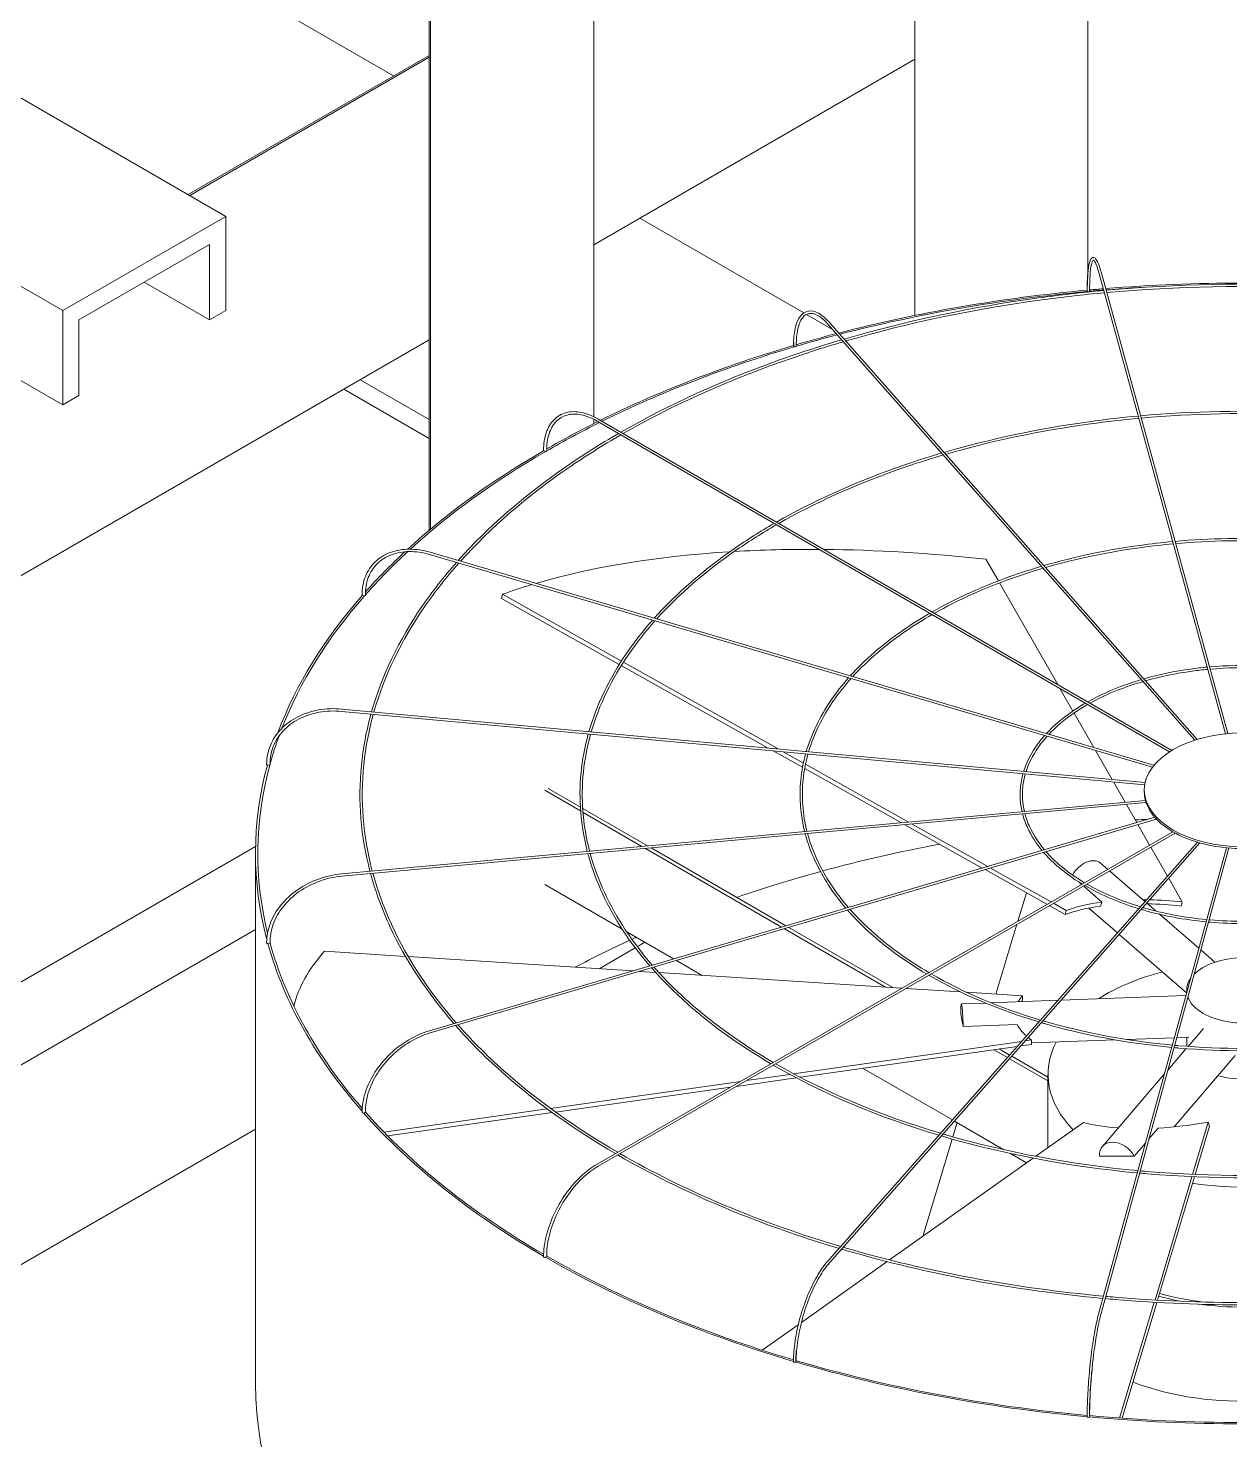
# Model space of a CAD drawing. Header units: millimetres. Extents: x -312439 to 477422, y -331570 to 212570.
# Drawn here: x 364267 to 365543, y 99745 to 101243 of the extents above; entities that cross this region are included whole.
import ezdxf

# ---------------------------------------------------------------- set-up
doc = ezdxf.new("R2010")
doc.units = ezdxf.units.MM

msp = doc.modelspace()

# ---------------------------------------------------------------- linework, layer by layer
at = {"color": 7, "linetype": 'Continuous', "lineweight": 0, "extrusion": (-1.11022e-16, 0.816497, 0.57735)}
for p, q in [((365392.588, 101929.991), (365392.588, 100984.745)), ((365208.877, 101823.925), (365208.877, 100938.481)), ((364191.758, 101208.404), (364477.1, 101043.662)), ((363994.055, 101122.548), (364303.895, 100943.662)), ((363907.452, 101072.548), (364303.895, 100843.662)), ((364303.895, 100943.662), (364477.1, 101043.662)), ((364477.1, 101043.662), (364477.1, 100943.662)), ((364459.779, 101013.662), (364321.215, 100933.662)), ((364459.779, 100933.662), (364459.779, 101013.662)), ((364390.497, 100973.662), (364459.779, 100933.662)), ((364303.895, 100843.662), (364303.895, 100943.662)), ((364477.1, 100943.662), (364459.779, 100933.662)), ((364321.215, 100933.662), (364321.215, 100853.662)), ((364321.215, 100853.662), (364303.895, 100843.662))]:
    msp.add_line(p, q, dxfattribs=at)
at = {"color": 3, "linetype": 'Continuous', "lineweight": 0, "extrusion": (-1.11022e-16, 0.816497, 0.57735)}
for p, q in [((364867.871, 101627.046), (364867.871, 100831.028)), ((364692.934, 101526.046), (364692.934, 100710.208)), ((364694.666, 101527.046), (364694.666, 100711.659)), ((364385.53, 101348.566), (364655.335, 101192.794)), ((364692.934, 101214.501), (364437.066, 101066.775)), ((364692.934, 101212.501), (364438.798, 101065.775)), ((365208.877, 101210.381), (364867.871, 101013.501)), ((364916.875, 101041.794), (365091.032, 100941.244)), ((365404.266, 100984.074), (365538.622, 100494.316)), ((365541.096, 100494.554), (365406.629, 100984.722)), ((365093.795, 100939.649), (365121.382, 100923.721)), ((365506.221, 100487.655), (365116.271, 100929.513)), ((365508.785, 100488.452), (365118.108, 100931.134)), ((364692.934, 100912.501), (363566.359, 100262.073)), ((365128.043, 100919.876), (365128.104, 100919.84)), ((364692.934, 100827.945), (364619.707, 100870.223)), ((364692.934, 100807.945), (364602.386, 100860.223)), ((364867.871, 100828.295), (364867.871, 100823.619)), ((365479.422, 100475.347), (364871.37, 100826.406)), ((364872.595, 100828.527), (365481.786, 100476.81)), ((365462.745, 100460.977), (364694.175, 100687.071)), ((365461.109, 100458.905), (364693.483, 100684.721)), ((365297.568, 100656.725), (365284.357, 100679.786)), ((364769.734, 100638.169), (364770.969, 100642.456)), ((364770.969, 100642.456), (364897.294, 100571.654)), ((365360.532, 100546.816), (365298.8, 100654.574)), ((364894.967, 100567.978), (364769.734, 100638.169)), ((365053.239, 100479.27), (364897.106, 100566.779)), ((364899.434, 100570.454), (365063.855, 100478.299)), ((365376.696, 100518.602), (365362.954, 100542.59)), ((364600.28, 100520.69), (365453.368, 100442.681)), ((364600.057, 100518.25), (365452.911, 100440.263)), ((365398.958, 100479.742), (365377.917, 100516.469)), ((365089.593, 100458.894), (365058.483, 100476.33)), ((365418.355, 100445.882), (365400.717, 100476.671)), ((365069.099, 100475.36), (365090.486, 100463.373)), ((365092.724, 100462.118), (365202.196, 100400.761)), ((365194.558, 100400.062), (365091.852, 100457.628)), ((364815.838, 100434.481), (364853.897, 100412.507)), ((364853.626, 100416.664), (364819.302, 100436.481)), ((365432.158, 100421.789), (365419.842, 100443.287)), ((365452.501, 100432.927), (365452.501, 100434.927)), ((364600.057, 100345.699), (365453.715, 100423.76)), ((365454.438, 100421.367), (364600.28, 100343.26)), ((365444.542, 100400.171), (365433.497, 100419.452)), ((364693.483, 100179.229), (365463.664, 100405.796)), ((364694.175, 100176.879), (365465.503, 100403.784)), ((364925.064, 100375.419), (364856.167, 100415.196)), ((364856.469, 100411.022), (364919.083, 100374.872)), ((364871.37, 100037.544), (365482.708, 100390.5)), ((365485.185, 100389.102), (364872.595, 100035.423)), ((365280.476, 100351.907), (365198.331, 100397.948)), ((365205.969, 100398.646), (365286.302, 100353.621)), ((365458.191, 100376.346), (365445.794, 100397.986)), ((363418.635, 99745.512), (364508.739, 100374.883)), ((364922.761, 100372.749), (365067.418, 100289.231)), ((365072.008, 100290.581), (364928.742, 100373.296)), ((365116.271, 99934.437), (365508.927, 100379.36)), ((365511.53, 100378.608), (365118.108, 99932.816)), ((365404.266, 99879.875), (365539.664, 100373.434)), ((365542.143, 100373.211), (365406.629, 99879.227)), ((365477.115, 100343.314), (365459.409, 100374.22)), ((364508.658, 99804.504), (364508.658, 100367.392)), ((365406.141, 100357.035), (365413.58, 100350.589)), ((365349.173, 100313.403), (365283.463, 100350.232)), ((365289.29, 100351.946), (365353.549, 100315.93)), ((365415.539, 100348.891), (365453.22, 100316.238)), ((365492.839, 100315.866), (365478.401, 100341.069)), ((364898.093, 100286.99), (364815.838, 100334.481)), ((365382.943, 100337.183), (365385.908, 100334.613)), ((365387.867, 100332.915), (365407.597, 100315.818)), ((365318.317, 100295.589), (365327.386, 100325.614)), ((365368.409, 100302.622), (365351.658, 100312.01)), ((365356.035, 100314.537), (365369.645, 100306.909)), ((365455.071, 100314.634), (365464.651, 100306.331)), ((365491.604, 100311.579), (365492.839, 100315.866)), ((365368.409, 100302.622), (365369.645, 100306.909)), ((365393.556, 100309.434), (365423.962, 100283.085)), ((365468.673, 100302.846), (365510.384, 100266.7)), ((363595.355, 99759.541), (364508.658, 100286.837)), ((364952.677, 100255.477), (364902.831, 100284.255)), ((365070.348, 100287.539), (365177.696, 100225.562)), ((365185.484, 100225.065), (365074.937, 100288.889)), ((365294.906, 100218.086), (365317.282, 100292.163)), ((365425.813, 100281.481), (365497.416, 100219.43)), ((364911.968, 100267.202), (364873.455, 100244.967)), ((364922.167, 100273.091), (364914.105, 100268.437)), ((364668.003, 100258.072), (364581.842, 100263.567)), ((364909.201, 100242.687), (364670.946, 100257.884)), ((364982.979, 100237.982), (364955.606, 100253.785)), ((365512.436, 100264.922), (365527.372, 100251.979)), ((364933.579, 100241.132), (364916.334, 100242.232)), ((365195.103, 100224.452), (364937.099, 100240.908)), ((365257.138, 100220.495), (365199.515, 100224.17)), ((365497.531, 100222.067), (365497.531, 100219.849)), ((365258.254, 100207.715), (365283.731, 100208.659)), ((365323.25, 100216.278), (365263.781, 100220.071)), ((365289.683, 100208.88), (365360.8, 100211.515)), ((365323.345, 100211.611), (365323.25, 100216.278)), ((365364.177, 100211.641), (365496.626, 100216.55)), ((365260.294, 100183.786), (365257.662, 100196.793)), ((365317.522, 100185.907), (365260.294, 100183.786)), ((365499.064, 100162.556), (365515.409, 100181.627)), ((365080.103, 100133.501), (365322.343, 100167.94)), ((365317.619, 100162.587), (365087.09, 100129.813)), ((365332.828, 100164.75), (365321.355, 100163.119)), ((365326.079, 100168.471), (365332.733, 100169.417)), ((365332.828, 100164.75), (365332.733, 100169.417)), ((365332.798, 100166.232), (365421.694, 100169.527)), ((365433.952, 100169.981), (365484.364, 100171.85)), ((365486.93, 100171.945), (365499.85, 100172.424)), ((365497.531, 100172.338), (365497.531, 100162.668)), ((365292.866, 100159.068), (365307.207, 100150.789)), ((365309.545, 100153.438), (365298.425, 100159.859)), ((365309.371, 100149.539), (365350.253, 100125.936)), ((365350.253, 100129.936), (365311.709, 100152.189)), ((365477.429, 100137.311), (365497.084, 100160.245)), ((365484.14, 100077.197), (365548.982, 100152.854)), ((365030.177, 100126.403), (365076.013, 100132.919)), ((365248.743, 100084.543), (365153.884, 100139.309)), ((365350.253, 100055.067), (365350.253, 100132.829)), ((365408.051, 100056.361), (365473.693, 100132.952)), ((364821.904, 100096.793), (365023.678, 100125.479)), ((365012.922, 100119.269), (364827.29, 100092.878)), ((365082.937, 100129.223), (365019.422, 100120.193)), ((364645.068, 100071.653), (364818.442, 100096.301)), ((364823.795, 100092.381), (364649.099, 100067.545)), ((364508.658, 100074.837), (363886.13, 99715.42)), ((365249.157, 100066.628), (365253.704, 100081.679)), ((365303.517, 100052.919), (365250.907, 100083.293)), ((365387.838, 100081.689), (365337.345, 100045.924)), ((365457.4, 100064.301), (365467.353, 100075.914)), ((365503.877, 100026.729), (365520.515, 100082.215)), ((365521.846, 100078.023), (365506.432, 100026.62)), ((365521.846, 100078.023), (365520.515, 100082.215)), ((365217.197, 99960.819), (365248.449, 100064.283)), ((365441.92, 100046.24), (365453.664, 100059.942)), ((365334.573, 100043.96), (365182.112, 99935.967)), ((365327.595, 100039.017), (365310.531, 100048.869)), ((365405.093, 100046.094), (365441.92, 100046.24)), ((365463.891, 99893.383), (365503.151, 100024.309)), ((365505.706, 100024.199), (365466.435, 99893.238)), ((365179.484, 99934.106), (365088.363, 99869.562)), ((365426.312, 99768.061), (365463.168, 99890.972)), ((365465.712, 99890.826), (365428.844, 99767.879)), ((365085.038, 99867.207), (365046.8, 99840.121))]:
    msp.add_line(p, q, dxfattribs=at)
at = {"color": 3, "linetype": 'Continuous', "lineweight": 0}
for centre, major_axis, ratio, start_param, end_param in [((365557.427, 100367.392), (-1048.768, 0), 0.57735027, 4.57359934, 4.85199434), ((365557.427, 100367.392), (-1048.768, 0), 0.57735027, 4.87097639, 5.13416564), ((365557.427, 100367.392), (-1046.319, 0), 0.57735027, 4.87108521, 5.13404975), ((365393.026, 100964.845), (1.225, 0), 0.57735027, 3.14159265, 3.70729107), ((365393.218, 100964.146), (1.225, 0.004), 0.56474576, 3.29698969, 4.86778602), ((365393.218, 100964.146), (1.225, 0.004), 0.56474576, 4.86778602, 6.28318531), ((365557.427, 100367.392), (-1046.319, 0), 0.57735027, 4.85435141, 4.86879705), ((365557.427, 100367.392), (-1048.768, 0), 0.57735027, 4.85438672, 4.86842813), ((365557.427, 100367.392), (-1046.319, 0), 0.57735027, 4.79833842, 4.85195343), ((365557.427, 100367.392), (-1048.768, 0), 0.57735027, 5.13694439, 5.18189128), ((365557.427, 100367.392), (-1046.319, 0), 0.57735027, 5.13683502, 5.18307763), ((365557.427, 100367.392), (-1048.768, 0), 0.57735027, 5.18510484, 5.42093263), ((365557.427, 100367.392), (-1046.319, 0), 0.57735027, 5.18527527, 5.42075236), ((365081.141, 100906.337), (1.225, 0), 0.57735027, 3.14159265, 4.134446), ((365081.697, 100905.707), (1.225, 0.01), 0.56597275, 3.60793822, 5.17873454), ((365081.697, 100905.707), (1.225, 0.01), 0.56597275, 5.17873454, 6.28318531), ((365557.427, 100367.392), (-1046.319, 0), 0.57735027, 5.42407254, 5.49730565), ((365557.427, 100367.392), (-1048.768, 0), 0.57735027, 5.42424502, 5.49496708), ((365557.427, 100367.392), (-1048.768, 0), 0.57735027, 5.49938311, 5.72060344), ((365557.427, 100367.392), (-1046.319, 0), 0.57735027, 5.49937067, 5.71908805), ((364815.836, 100795.05), (1.225, 0), 0.57735027, 3.14159265, 4.45055499), ((364816.702, 100794.55), (1.225, 0.016), 0.56830663, 3.91933875, 5.49013508), ((364816.702, 100794.55), (1.225, 0.016), 0.56830663, 5.49013508, 6.28318531), ((365557.427, 100367.392), (-1046.319, 0), 0.57735027, 5.72402786, 5.81143896), ((365557.427, 100367.392), (-1048.768, 0), 0.57735027, 5.72583618, 5.80677108), ((365558.662, 100200.968), (-971.388, 279.904), 0.41303809, 5.42335715, 5.70815224), ((365558.662, 100200.968), (-971.388, 279.904), 0.41303809, 5.31032739, 5.41762277), ((365558.662, 100200.968), (-971.388, 279.904), 0.41303809, 5.11506512, 5.30461302), ((365557.427, 100367.392), (-1048.768, 0), 0.57735027, 5.81359811, 6.07011802), ((365557.427, 100367.392), (-1046.319, 0), 0.57735027, 5.81336511, 6.06128621), ((364623.08, 100641.876), (1.225, 0), 0.57735027, 3.14159265, 4.76471425), ((364624.171, 100641.555), (1.225, 0.021), 0.57151893, 4.23145457, 5.8022509), ((364624.171, 100641.555), (1.225, 0.021), 0.57151893, 5.8022509, 6.28318531), ((365558.662, 100200.968), (-971.388, 279.904), 0.41303809, 5.71506764, 5.76687966), ((365557.427, 100367.392), (-1046.319, 0), 0.57735027, 6.07532621, 6.12502314), ((365557.427, 100367.392), (-1048.768, 0), 0.57735027, 6.12772105, 6.43448057), ((365557.427, 100367.392), (-1046.319, 0), 0.57735027, 6.1272654, 6.42392093), ((364521.742, 100461.809), (1.225, 0), 0.57735027, 3.14159265, 5.07887352), ((364522.952, 100461.698), (1.225, 0.023), 0.57529521, 4.54449158, 6.11528791), ((364522.952, 100461.698), (1.225, 0.023), 0.57529521, 6.11528791, 6.28318531), ((365556.994, 100432.927), (-104.492, 0), 0.57735027, 0, 0.1535113), ((365556.994, 100432.927), (-104.492, 0), 0.57735027, 0.16064797, 0.46767057), ((365557.427, 99802.504), (1046.319, 0), 0.57735027, 1.66704137, 1.68043487), ((365556.994, 100432.927), (-104.492, 0), 0.57735027, 0.47480723, 0.78182983), ((365556.994, 100432.927), (-104.492, 0), 0.57735027, 0.7889665, 1.0959891), ((365557.427, 99802.504), (1046.319, 0), 0.57735027, 1.88378363, 2.01152702), ((365556.994, 100432.927), (-104.492, 0), 0.57735027, 1.10312576, 1.41014836), ((365556.994, 100432.927), (-104.492, 0), 0.57735027, 1.41728503, 1.72430763), ((365391.663, 100340.328), (-14.478, -16.707), 0.67950023, 3.14159265, 5.02860292), ((365557.427, 99802.504), (1046.319, 0), 0.57735027, 2.01409491, 2.11046953), ((365557.427, 100196.68), (-233.097, 67.167), 0.41303809, 5.53223376, 5.76687966), ((365558.662, 100200.968), (233.097, -67.167), 0.41303809, 2.38836611, 2.62528701), ((365558.662, 100200.968), (233.097, -67.167), 0.41303809, 2.14647482, 2.1667574), ((365557.427, 100196.68), (-233.097, 67.167), 0.41303809, 5.11506512, 5.27837519), ((365558.662, 100200.968), (233.097, -67.167), 0.41303809, 1.97347247, 2.1313259), ((364521.742, 100272.475), (1.225, 0), 0.57735027, 3.14159265, 5.39303278), ((365557.427, 100367.392), (-1048.768, 0), 0.57735027, 0.1585854, 0.46892864), ((364522.952, 100272.586), (1.225, 0.023), 0.57926583, 4.8585762, 6.28318531), ((365557.427, 100367.392), (-1046.319, 0), 0.57735027, 0.15790655, 0.46457773), ((365557.427, 99802.504), (1046.319, 0), 0.57735027, 2.24276735, 2.31574628), ((365557.427, 99802.504), (1046.319, 0), 0.57735027, 2.23436866, 2.24000128), ((365557.332, 100201.348), (-1010.701, -20.593), 0.30331876, 6.01219977, 6.20271663), ((365557.427, 100222.067), (-59.895, 0), 0.57735027, 3.69756416, 5.76575409), ((365557.427, 100132.829), (-207.174, 0), 0.57735027, 5.13902547, 5.54737639), ((365557.427, 100222.067), (-59.895, 0), 0.57735027, 5.91432374, 6.33788761), ((365259.073, 100185.622), (-0.819, 22.092), 0.05230802, 4.627231, 7.32191967), ((365557.332, 100201.348), (-242.531, -4.942), 0.30331876, 6.01219977, 6.09914028), ((365557.427, 100196.68), (-242.531, -4.942), 0.30331876, 6.01219977, 6.0333648), ((365557.427, 100222.067), (-59.895, 0), 0.57735027, 0.20327195, 0.78539816), ((365557.427, 100222.067), (-59.895, 0), 0.57735027, 0.78539816, 2.89978042), ((365557.332, 100201.348), (-242.531, -4.942), 0.30331876, 0.14390811, 0.31767721), ((365557.332, 100201.348), (-242.531, -4.942), 0.30331876, 0.34103276, 0.38082901), ((365557.427, 100132.829), (-207.174, 0), 0.57735027, 5.99169836, 6.79713651), ((365557.427, 100162.445), (-59.895, 0), 0.57735027, 1.1079301, 2.23846982), ((364623.08, 100092.408), (1.225, 0), 0.57735027, 3.14159265, 5.70719205), ((365557.427, 100367.392), (-1048.768, 0), 0.57735027, 0.4725868, 0.78374969), ((364624.171, 100092.729), (1.225, 0.021), 0.58304212, 5.17373692, 6.28318531), ((365557.427, 100367.392), (-1046.319, 0), 0.57735027, 0.47175253, 0.78145685), ((365556.096, 100200.872), (-231.216, -73.381), 0.44048996, 0.62708313, 0.83556185), ((365556.096, 100200.872), (-231.216, -73.381), 0.44048996, 1.04197677, 1.27889767), ((365424.837, 100041.975), (16.786, -14.386), 0.73180825, 1.0914656, 3.78615427), ((365557.427, 100132.829), (-207.174, 0), 0.57735027, 1.30817895, 1.9425337), ((364815.836, 99939.234), (1.225, 0), 0.57735027, 3.14159265, 6.02135132), ((365557.427, 100367.392), (-1048.768, 0), 0.57735027, 0.78656596, 1.09808088), ((364816.702, 99939.734), (1.225, 0.017), 0.58625442, 5.48989346, 6.28318531), ((365557.427, 100367.392), (-1046.319, 0), 0.57735027, 0.78587838, 1.09689941), ((365557.427, 100008.324), (-212.072, 0), 0.57735027, 1.13383327, 1.25213937), ((365557.427, 100008.324), (-207.174, 0), 0.57735027, 1.12739667, 1.36460952), ((365557.427, 100008.324), (-212.072, 0), 0.57735027, 1.3476903, 1.79509044), ((365081.141, 99827.947), (-1.225, 0), 0.57735027, 0, 3.14159265), ((365557.427, 100367.392), (-1048.768, 0), 0.57735027, 1.10054445, 1.41220862), ((365081.697, 99828.577), (-1.225, -0.011), 0.58858829, 2.66526492, 3.14159265), ((365557.427, 100367.392), (-1046.319, 0), 0.57735027, 1.10010535, 1.41183726), ((365557.427, 99908.324), (-212.072, 0), 0.57735027, 0.98594125, 2.34464399), ((365557.427, 99804.504), (-1048.768, 0), 0.57735027, 0, 3.14159265), ((365393.026, 99769.439), (-1.225, 0), 0.57735027, 0, 3.14159265), ((365557.427, 100367.392), (-1048.768, 0), 0.57735027, 1.41453598, 1.72626058), ((365393.218, 99770.138), (-1.225, -0.004), 0.58981528, 2.98275574, 3.14159265), ((365557.427, 100367.392), (-1046.319, 0), 0.57735027, 1.41438895, 1.72636573)]:
    msp.add_ellipse(centre, major_axis=major_axis, ratio=ratio, start_param=start_param, end_param=end_param, dxfattribs=at)
msp.add_ellipse((365556.994, 100434.927), major_axis=(-104.492, 0), ratio=0.57735027, dxfattribs=at)
for points, knots in [([(365391.801, 100964.845), (365391.801, 100971.659), (365392.008, 100977.725), (365392.819, 100987.798), (365393.416, 100991.794), (365395.023, 100997.481), (365395.925, 100999.542), (365399.066, 101000.004), (365400.059, 100999.413), (365402.264, 100997.072), (365403.493, 100994.454), (365405.411, 100988.928), (365406.021, 100986.938), (365406.629, 100984.722)], [4.71238898, 4.71238898, 4.71238898, 4.71238898, 5.02654825, 5.02654825, 5.34070751, 5.34070751, 5.65486678, 5.65486678, 5.82360284, 5.82360284, 6.1377621, 6.1377621, 6.28318531, 6.28318531, 6.28318531, 6.28318531]), ([(365393.328, 100989.385), (365393.292, 100989.142), (365393.256, 100988.895), (365392.649, 100984.548), (365392.272, 100979.335), (365392.019, 100970.387), (365391.983, 100967.345), (365391.993, 100964.145)], [1.101311746, 1.101311746, 1.101311746, 1.101311746, 1.120767624, 1.120767624, 1.438035664, 1.438035664, 1.586302602, 1.586302602, 1.586302602, 1.586302602]), ([(365404.266, 100984.074), (365402.993, 100988.714), (365401.717, 100992.28), (365399.492, 100996.603), (365398.495, 100997.202), (365398.389, 100997.202), (365397.57, 100996.607), (365396.161, 100991.949), (365395.584, 100988.549), (365394.741, 100979.576), (365394.493, 100973.857), (365394.441, 100966.305), (365394.439, 100965.237), (365394.442, 100964.15)], [6.28318531, 6.28318531, 6.28318531, 6.28318531, 6.59845219, 6.59845219, 6.89265788, 6.89265788, 7.20992592, 7.20992592, 7.50402257, 7.50402257, 7.81881569, 7.81881569, 7.86952551, 7.86952551, 7.86952551, 7.86952551]), ([(365702.004, 100965.204), (365680.759, 100967.125), (365659.4, 100968.624), (365562.699, 100973.468), (365486.634, 100971.956), (365411.983, 100965.204)], [3.771589677, 3.771589677, 3.771589677, 3.771589677, 3.840445898, 3.840445898, 4.082391957, 4.082391957, 4.082391957, 4.082391957]), ([(365701.346, 100962.804), (365680.554, 100964.678), (365659.652, 100966.148), (365563.401, 100971.02), (365487.312, 100969.537), (365412.641, 100962.804)], [3.7720633, 3.7720633, 3.7720633, 3.7720633, 3.839550132, 3.839550132, 4.081918334, 4.081918334, 4.081918334, 4.081918334]), ([(365409.505, 100964.978), (365386.208, 100962.833), (365363.051, 100960.181), (365268.683, 100947.216), (365199.273, 100932.536), (365133.768, 100913.388)], [4.085069591, 4.085069591, 4.085069591, 4.085069591, 4.160608173, 4.160608173, 4.395665913, 4.395665913, 4.395665913, 4.395665913]), ([(365410.163, 100962.578), (365387.132, 100960.465), (365364.238, 100957.854), (365270.251, 100945.012), (365200.956, 100930.413), (365135.559, 100911.359)], [4.084600117, 4.084600117, 4.084600117, 4.084600117, 4.159387709, 4.159387709, 4.39434399, 4.39434399, 4.39434399, 4.39434399]), ([(365079.916, 100906.337), (365079.916, 100913.198), (365080.518, 100919.393), (365082.904, 100929.895), (365084.682, 100934.206), (365089.405, 100940.545), (365092.4, 100942.569), (365098.96, 100943.707), (365102.398, 100943.014), (365109.65, 100939.333), (365113.508, 100936.19), (365117.604, 100931.699), (365117.856, 100931.419), (365118.108, 100931.134)], [4.71238898, 4.71238898, 4.71238898, 4.71238898, 5.02654825, 5.02654825, 5.34070751, 5.34070751, 5.65486678, 5.65486678, 5.94845155, 5.94845155, 6.26261081, 6.26261081, 6.28318531, 6.28318531, 6.28318531, 6.28318531]), ([(365116.271, 100929.513), (365112.615, 100933.655), (365108.983, 100936.718), (365102.252, 100940.405), (365099.189, 100941.031), (365093.824, 100940.091), (365091.436, 100938.515), (365087.328, 100932.921), (365085.662, 100928.903), (365083.454, 100918.891), (365082.894, 100912.929), (365082.919, 100906.102), (365082.92, 100905.91), (365082.922, 100905.718)], [0, 0, 0, 0, 0.31464476, 0.31464476, 0.6289116, 0.6289116, 0.94617964, 0.94617964, 1.26344768, 1.26344768, 1.5772832, 1.5772832, 1.5863402, 1.5863402, 1.5863402, 1.5863402]), ([(365131.173, 100912.627), (365108.356, 100905.906), (365086.016, 100898.644), (365003.625, 100869.231), (364947.31, 100843.587), (364896.732, 100814.591)], [4.398772282, 4.398772282, 4.398772282, 4.398772282, 4.480777933, 4.480777933, 4.708868502, 4.708868502, 4.708868502, 4.708868502]), ([(365132.962, 100910.6), (365110.241, 100903.928), (365087.993, 100896.721), (365005.836, 100867.494), (364949.652, 100841.998), (364899.187, 100813.174)], [4.39745622, 4.39745622, 4.39745622, 4.39745622, 4.479217897, 4.479217897, 4.707006068, 4.707006068, 4.707006068, 4.707006068]), ([(365080.509, 100909.755), (365080.487, 100908.938), (365080.473, 100908.111), (365080.467, 100906.754), (365080.468, 100906.231), (365080.472, 100905.704)], [7.8059806913, 7.8059806913, 7.8059806913, 7.8059806913, 7.8451401512, 7.8451401512, 7.8694167814, 7.8694167814, 7.8694167814, 7.8694167814]), ([(364814.611, 100795.05), (364814.611, 100801.95), (364815.556, 100808.331), (364819.29, 100819.445), (364822.083, 100824.18), (364829.277, 100831.46), (364833.67, 100834.003), (364843.54, 100836.609), (364849.006, 100836.677), (364860.464, 100834.401), (364866.46, 100832.05), (364872.489, 100828.588), (364872.542, 100828.557), (364872.595, 100828.527)], [3.14159265, 3.14159265, 3.14159265, 3.14159265, 3.45575192, 3.45575192, 3.76991118, 3.76991118, 4.08269654, 4.08269654, 4.39544819, 4.39544819, 4.70960746, 4.70960746, 4.71238898, 4.71238898, 4.71238898, 4.71238898]), ([(365665.437, 100831.908), (365649.589, 100833.336), (365633.656, 100834.451), (365561.341, 100838.068), (365504.42, 100836.943), (365448.55, 100831.908)], [3.772165081, 3.772165081, 3.772165081, 3.772165081, 3.840593344, 3.840593344, 4.081816553, 4.081816553, 4.081816553, 4.081816553]), ([(365664.779, 100829.508), (365649.384, 100830.89), (365633.908, 100831.975), (365562.042, 100835.619), (365505.098, 100834.524), (365449.208, 100829.508)], [3.772797592, 3.772797592, 3.772797592, 3.772797592, 3.839399606, 3.839399606, 4.081184042, 4.081184042, 4.081184042, 4.081184042]), ([(364871.37, 100826.406), (364865.62, 100829.725), (364859.895, 100831.967), (364849.097, 100834.107), (364844.032, 100834.008), (364835.028, 100831.553), (364831.082, 100829.204), (364824.592, 100822.431), (364822.049, 100817.997), (364818.669, 100807.409), (364817.837, 100801.259), (364817.926, 100794.566)], [1.57079633, 1.57079633, 1.57079633, 1.57079633, 1.88806437, 1.88806437, 2.20533241, 2.20533241, 2.52260045, 2.52260045, 2.83986849, 2.83986849, 3.15713653, 3.15713653, 3.15713653, 3.15713653]), ([(365446.072, 100831.682), (365428.612, 100830.072), (365411.258, 100828.082), (365340.706, 100818.38), (365288.848, 100807.424), (365239.886, 100793.144)], [4.085383912, 4.085383912, 4.085383912, 4.085383912, 4.160809561, 4.160809561, 4.394762921, 4.394762921, 4.394762921, 4.394762921]), ([(365446.73, 100829.283), (365429.536, 100827.704), (365412.444, 100825.755), (365342.275, 100816.176), (365290.531, 100805.301), (365241.678, 100791.115)], [4.084758769, 4.084758769, 4.084758769, 4.084758769, 4.159183124, 4.159183124, 4.392998475, 4.392998475, 4.392998475, 4.392998475]), ([(364894.279, 100813.179), (364874.744, 100801.897), (364856.072, 100790.115), (364793.988, 100747.282), (364755.51, 100713.836), (364723.84, 100678.344)], [4.712563603, 4.712563603, 4.712563603, 4.712563603, 4.800982872, 4.800982872, 5.022068239, 5.022068239, 5.022068239, 5.022068239]), ([(364896.729, 100811.765), (364877.239, 100800.549), (364858.608, 100788.838), (364796.566, 100746.205), (364758.1, 100712.9), (364726.442, 100677.579)], [4.710711416, 4.710711416, 4.710711416, 4.710711416, 4.799012884, 4.799012884, 5.020261931, 5.020261931, 5.020261931, 5.020261931]), ([(365237.291, 100792.384), (365220.138, 100787.329), (365203.344, 100781.868), (365141.781, 100759.878), (365099.772, 100740.768), (365062.005, 100719.171)], [4.398901247, 4.398901247, 4.398901247, 4.398901247, 4.481035777, 4.481035777, 4.70761983, 4.70761983, 4.70761983, 4.70761983]), ([(365239.08, 100790.356), (365222.022, 100785.352), (365205.32, 100779.945), (365143.993, 100758.14), (365102.115, 100739.178), (365064.462, 100717.752)], [4.397147207, 4.397147207, 4.397147207, 4.397147207, 4.478956818, 4.478956818, 4.705132161, 4.705132161, 4.705132161, 4.705132161]), ([(365059.55, 100717.76), (365044.827, 100709.257), (365030.756, 100700.375), (364984.396, 100668.37), (364955.73, 100643.487), (364932.08, 100617.085)], [4.712541759, 4.712541759, 4.712541759, 4.712541759, 4.801308866, 4.801308866, 5.020482203, 5.020482203, 5.020482203, 5.020482203]), ([(365062.001, 100716.345), (365047.321, 100707.909), (365033.291, 100699.098), (364986.976, 100667.293), (364958.322, 100642.55), (364934.684, 100616.319)], [4.710072273, 4.710072273, 4.710072273, 4.710072273, 4.798683598, 4.798683598, 5.018063384, 5.018063384, 5.018063384, 5.018063384]), ([(365628.883, 100698.658), (365618.427, 100699.593), (365607.916, 100700.324), (365559.979, 100702.713), (365522.198, 100701.975), (365485.105, 100698.658)], [3.773286698, 3.773286698, 3.773286698, 3.773286698, 3.840886477, 3.840886477, 4.080694936, 4.080694936, 4.080694936, 4.080694936]), ([(365628.224, 100696.257), (365618.221, 100697.146), (365608.168, 100697.848), (365560.68, 100700.264), (365522.876, 100699.556), (365485.763, 100696.257)], [3.774238416, 3.774238416, 3.774238416, 3.774238416, 3.839097695, 3.839097695, 4.079743218, 4.079743218, 4.079743218, 4.079743218]), ([(364621.855, 100641.876), (364621.855, 100648.805), (364623.053, 100655.404), (364627.755, 100667.281), (364631.259, 100672.555), (364640.222, 100681.223), (364645.675, 100684.613), (364657.959, 100689.178), (364664.786, 100690.353), (364679.138, 100690.405), (364686.662, 100689.281), (364694.175, 100687.071)], [4.71238898, 4.71238898, 4.71238898, 4.71238898, 5.02654825, 5.02654825, 5.34070751, 5.34070751, 5.65486678, 5.65486678, 5.96902604, 5.96902604, 6.28318531, 6.28318531, 6.28318531, 6.28318531]), ([(364693.483, 100684.721), (364686.221, 100686.858), (364678.972, 100687.925), (364665.235, 100687.832), (364658.75, 100686.673), (364647.182, 100682.273), (364642.1, 100679.035), (364633.802, 100670.803), (364630.586, 100665.808), (364626.326, 100654.517), (364625.284, 100648.22), (364625.396, 100641.575)], [0, 0, 0, 0, 0.31726804, 0.31726804, 0.63453608, 0.63453608, 0.95180412, 0.95180412, 1.26907216, 1.26907216, 1.5863402, 1.5863402, 1.5863402, 1.5863402]), ([(365482.627, 100698.432), (365471.009, 100697.356), (365459.461, 100696.028), (365412.718, 100689.589), (365378.4, 100682.354), (365345.973, 100672.937)], [4.086037534, 4.086037534, 4.086037534, 4.086037534, 4.161210359, 4.161210359, 4.393038284, 4.393038284, 4.393038284, 4.393038284]), ([(365483.285, 100696.033), (365471.932, 100694.988), (365460.647, 100693.701), (365414.287, 100687.384), (365380.084, 100680.229), (365347.765, 100670.905)], [4.08510236, 4.08510236, 4.08510236, 4.08510236, 4.158773218, 4.158773218, 4.390386282, 4.390386282, 4.390386282, 4.390386282]), ([(364722.043, 100676.32), (364708.555, 100661.047), (364696.322, 100645.402), (364660.766, 100593.494), (364642.814, 100555.988), (364631.965, 100517.792)], [5.026267439, 5.026267439, 5.026267439, 5.026267439, 5.121193451, 5.121193451, 5.33524268, 5.33524268, 5.33524268, 5.33524268]), ([(364724.638, 100675.556), (364711.253, 100660.466), (364699.103, 100645.014), (364663.417, 100593.278), (364645.351, 100555.755), (364634.447, 100517.565)], [5.024480731, 5.024480731, 5.024480731, 5.024480731, 5.118801023, 5.118801023, 5.334410373, 5.334410373, 5.334410373, 5.334410373]), ([(365343.376, 100672.177), (365331.898, 100668.792), (365320.661, 100665.134), (365279.921, 100650.565), (365252.205, 100637.981), (365227.24, 100623.772)], [4.399235311, 4.399235311, 4.399235311, 4.399235311, 4.481549286, 4.481549286, 4.705249353, 4.705249353, 4.705249353, 4.705249353]), ([(365345.165, 100670.15), (365333.783, 100666.815), (365322.638, 100663.211), (365282.134, 100648.827), (365254.551, 100636.39), (365229.701, 100622.352)], [4.396606667, 4.396606667, 4.396606667, 4.396606667, 4.478434088, 4.478434088, 4.701505316, 4.701505316, 4.701505316, 4.701505316]), ([(364930.279, 100615.062), (364920.084, 100603.522), (364910.841, 100591.699), (364884.311, 100552.923), (364870.935, 100525.063), (364862.778, 100496.686)], [5.026073872, 5.026073872, 5.026073872, 5.026073872, 5.121589201, 5.121589201, 5.333322518, 5.333322518, 5.333322518, 5.333322518]), ([(364932.875, 100614.298), (364922.781, 100602.941), (364913.622, 100591.31), (364886.964, 100552.707), (364873.475, 100524.83), (364865.262, 100496.459)], [5.023689806, 5.023689806, 5.023689806, 5.023689806, 5.118400985, 5.118400985, 5.332193335, 5.332193335, 5.332193335, 5.332193335]), ([(365224.782, 100622.363), (365214.884, 100616.646), (365205.427, 100610.672), (365174.789, 100589.493), (365155.924, 100573.16), (365140.29, 100555.835)], [4.712617693, 4.712617693, 4.712617693, 4.712617693, 4.801958432, 4.801958432, 5.017472679, 5.017472679, 5.017472679, 5.017472679]), ([(365227.233, 100620.948), (365217.379, 100615.298), (365207.963, 100609.395), (365177.372, 100588.416), (365158.52, 100572.223), (365142.9, 100555.067)], [4.708914423, 4.708914423, 4.708914423, 4.708914423, 4.798024648, 4.798024648, 5.013814843, 5.013814843, 5.013814843, 5.013814843]), ([(365592.328, 100565.406), (365587.265, 100565.849), (365582.177, 100566.196), (365558.618, 100567.359), (365539.976, 100567.008), (365521.66, 100565.406)], [3.776630452, 3.776630452, 3.776630452, 3.776630452, 3.841752063, 3.841752063, 4.077351182, 4.077351182, 4.077351182, 4.077351182]), ([(365138.484, 100553.813), (365131.593, 100546.019), (365125.351, 100538.029), (365107.846, 100512.384), (365099.044, 100494.153), (365093.584, 100475.58)], [5.025838542, 5.025838542, 5.025838542, 5.025838542, 5.122377625, 5.122377625, 5.329668134, 5.329668134, 5.329668134, 5.329668134]), ([(365141.081, 100553.049), (365134.291, 100545.436), (365128.133, 100537.64), (365110.503, 100512.169), (365101.588, 100493.922), (365096.071, 100475.353)], [5.022258505, 5.022258505, 5.022258505, 5.022258505, 5.117600339, 5.117600339, 5.327918781, 5.327918781, 5.327918781, 5.327918781]), ([(365449.462, 100551.97), (365443.66, 100550.255), (365437.98, 100548.4), (365418.061, 100541.253), (365404.638, 100535.194), (365392.48, 100528.371)], [4.400230759, 4.400230759, 4.400230759, 4.400230759, 4.483072665, 4.483072665, 4.698193224, 4.698193224, 4.698193224, 4.698193224]), ([(365519.181, 100565.181), (365513.406, 100564.64), (365507.665, 100563.974), (365484.73, 100560.798), (365467.952, 100557.283), (365452.061, 100552.727)], [4.08798608, 4.08798608, 4.08798608, 4.08798608, 4.162397179, 4.162397179, 4.387898946, 4.387898946, 4.387898946, 4.387898946]), ([(365519.839, 100562.782), (365514.329, 100562.272), (365508.851, 100561.648), (365486.3, 100558.592), (365469.639, 100555.156), (365453.857, 100550.691)], [4.086130867, 4.086130867, 4.086130867, 4.086130867, 4.157537531, 4.157537531, 4.382563309, 4.382563309, 4.382563309, 4.382563309]), ([(365591.669, 100563.004), (365587.06, 100563.402), (365582.43, 100563.721), (365559.32, 100564.909), (365540.655, 100564.588), (365522.318, 100563.004)], [3.778551419, 3.778551419, 3.778551419, 3.778551419, 3.838185012, 3.838185012, 4.075430215, 4.075430215, 4.075430215, 4.075430215]), ([(365451.251, 100549.942), (365445.544, 100548.277), (365439.957, 100546.477), (365420.278, 100539.513), (365406.992, 100533.599), (365394.952, 100526.944)], [4.394987895, 4.394987895, 4.394987895, 4.394987895, 4.476861237, 4.476861237, 4.690631098, 4.690631098, 4.690631098, 4.690631098]), ([(364520.518, 100461.809), (364520.518, 100468.753), (364521.849, 100475.583), (364527.044, 100488.326), (364530.906, 100494.236), (364540.764, 100504.55), (364546.756, 100508.953), (364560.274, 100515.836), (364567.797, 100518.315), (364583.642, 100521.123), (364591.962, 100521.45), (364600.28, 100520.69)], [4.71238898, 4.71238898, 4.71238898, 4.71238898, 5.02654825, 5.02654825, 5.34070751, 5.34070751, 5.65486678, 5.65486678, 5.96902604, 5.96902604, 6.28318531, 6.28318531, 6.28318531, 6.28318531]), ([(365390.014, 100526.966), (365384.942, 100524.035), (365380.099, 100520.97), (365365.18, 100510.616), (365356.118, 100502.831), (365348.511, 100494.582)], [4.712843699, 4.712843699, 4.712843699, 4.712843699, 4.803888031, 4.803888031, 5.008535494, 5.008535494, 5.008535494, 5.008535494]), ([(365392.467, 100525.55), (365387.438, 100522.686), (365382.636, 100519.692), (365367.771, 100509.539), (365358.728, 100501.893), (365351.138, 100493.809)], [4.705442937, 4.705442937, 4.705442937, 4.705442937, 4.796044704, 4.796044704, 5.001045495, 5.001045495, 5.001045495, 5.001045495]), ([(364600.057, 100518.25), (364591.996, 100518.988), (364583.939, 100518.658), (364568.647, 100515.905), (364561.413, 100513.483), (364548.49, 100506.801), (364542.803, 100502.543), (364533.528, 100492.629), (364529.941, 100486.974), (364525.204, 100474.823), (364524.053, 100468.327), (364524.177, 100461.721)], [0, 0, 0, 0, 0.31726804, 0.31726804, 0.63453608, 0.63453608, 0.95180412, 0.95180412, 1.26907216, 1.26907216, 1.5863402, 1.5863402, 1.5863402, 1.5863402]), ([(364631.293, 100515.394), (364626.296, 100497.292), (364622.888, 100479.041), (364617.404, 100423.261), (364620.48, 100385.561), (364630.247, 100348.46)], [5.339721085, 5.339721085, 5.339721085, 5.339721085, 5.441089183, 5.441089183, 5.648615479, 5.648615479, 5.648615479, 5.648615479]), ([(364633.772, 100515.167), (364628.854, 100497.446), (364625.473, 100479.586), (364619.794, 100423.968), (364622.84, 100386.033), (364632.721, 100348.686)], [5.338921526, 5.338921526, 5.338921526, 5.338921526, 5.438899176, 5.438899176, 5.64936187, 5.64936187, 5.64936187, 5.64936187]), ([(364862.102, 100494.288), (364858.307, 100480.582), (364855.726, 100466.761), (364851.655, 100425.086), (364853.893, 100397.107), (364861.038, 100369.564)], [5.339283406, 5.339283406, 5.339283406, 5.339283406, 5.441448905, 5.441448905, 5.646435094, 5.646435094, 5.646435094, 5.646435094]), ([(364864.581, 100494.061), (364860.866, 100480.736), (364858.311, 100467.306), (364854.045, 100425.792), (364856.254, 100397.578), (364863.51, 100369.79)], [5.33821232, 5.33821232, 5.33821232, 5.33821232, 5.438530423, 5.438530423, 5.647409525, 5.647409525, 5.647409525, 5.647409525]), ([(365346.688, 100492.565), (365343.101, 100488.515), (365339.861, 100484.358), (365331.377, 100471.844), (365327.155, 100463.242), (365324.408, 100454.473)], [5.025139852, 5.025139852, 5.025139852, 5.025139852, 5.124718569, 5.124718569, 5.318852702, 5.318852702, 5.318852702, 5.318852702]), ([(365349.289, 100491.8), (365345.802, 100487.932), (365342.645, 100483.969), (365334.045, 100471.63), (365329.712, 100463.012), (365326.905, 100454.245)], [5.01795641, 5.01795641, 5.01795641, 5.01795641, 5.115193837, 5.115193837, 5.315025269, 5.315025269, 5.315025269, 5.315025269]), ([(365092.898, 100473.183), (365090.313, 100463.888), (365088.562, 100454.512), (365085.903, 100426.941), (365087.31, 100408.669), (365091.846, 100390.67)], [5.33857876, 5.33857876, 5.33857876, 5.33857876, 5.442163387, 5.442163387, 5.64226325, 5.64226325, 5.64226325, 5.64226325]), ([(365095.378, 100472.957), (365092.873, 100464.041), (365091.148, 100455.056), (365088.296, 100427.646), (365089.673, 100409.139), (365094.316, 100390.896)], [5.336959594, 5.336959594, 5.336959594, 5.336959594, 5.437790201, 5.437790201, 5.643665153, 5.643665153, 5.643665153, 5.643665153]), ([(365323.696, 100452.078), (365322.319, 100447.194), (365321.398, 100442.264), (365320.149, 100428.797), (365320.733, 100420.231), (365322.678, 100411.778)], [5.336493801, 5.336493801, 5.336493801, 5.336493801, 5.444267704, 5.444267704, 5.629920419, 5.629920419, 5.629920419, 5.629920419]), ([(365326.178, 100451.852), (365324.882, 100447.347), (365323.986, 100442.808), (365322.55, 100429.502), (365323.101, 100420.7), (365325.141, 100412.003)], [5.333180829, 5.333180829, 5.333180829, 5.333180829, 5.43554784, 5.43554784, 5.632366847, 5.632366847, 5.632366847, 5.632366847]), ([(365323.27, 100409.372), (365324.617, 100404.217), (365326.471, 100399.11), (365332.597, 100385.988), (365337.657, 100378.106), (365343.904, 100370.566)], [5.647555853, 5.647555853, 5.647555853, 5.647555853, 5.761093974, 5.761093974, 5.943993783, 5.943993783, 5.943993783, 5.943993783]), ([(365325.743, 100409.599), (365327.016, 100404.826), (365328.737, 100400.09), (365334.73, 100387.136), (365339.948, 100379.053), (365346.467, 100371.32)], [5.650528691, 5.650528691, 5.650528691, 5.650528691, 5.758797505, 5.758797505, 5.950674573, 5.950674573, 5.950674573, 5.950674573]), ([(365092.47, 100388.267), (365095.101, 100378.442), (365098.663, 100368.703), (365111.135, 100341.935), (365122.052, 100325.229), (365135.667, 100309.308)], [5.651173142, 5.651173142, 5.651173142, 5.651173142, 5.760561648, 5.760561648, 5.95641101, 5.95641101, 5.95641101, 5.95641101]), ([(365094.946, 100388.494), (365097.5, 100379.051), (365100.929, 100369.683), (365113.264, 100343.085), (365124.345, 100326.179), (365138.245, 100310.066)], [5.65270674, 5.65270674, 5.65270674, 5.65270674, 5.759411073, 5.759411073, 5.959865306, 5.959865306, 5.959865306, 5.959865306]), ([(364861.673, 100367.163), (364865.586, 100352.667), (364870.855, 100338.297), (364889.671, 100297.883), (364906.453, 100272.354), (364927.452, 100248.056)], [5.652395762, 5.652395762, 5.652395762, 5.652395762, 5.760377777, 5.760377777, 5.960593901, 5.960593901, 5.960593901, 5.960593901]), ([(364864.15, 100367.389), (364867.985, 100353.276), (364873.121, 100339.277), (364891.799, 100299.035), (364908.747, 100273.306), (364930.035, 100248.816)], [5.653428737, 5.653428737, 5.653428737, 5.653428737, 5.759610075, 5.759610075, 5.96292207, 5.96292207, 5.96292207, 5.96292207]), ([(365345.635, 100368.522), (365349.84, 100363.655), (365354.544, 100358.938), (365367.614, 100347.466), (365376.603, 100340.955), (365386.53, 100334.972)], [5.960592691, 5.960592691, 5.960592691, 5.960592691, 6.079635734, 6.079635734, 6.26166654, 6.26166654, 6.26166654, 6.26166654]), ([(365348.221, 100369.283), (365352.183, 100364.777), (365356.589, 100360.397), (365369.48, 100349.099), (365378.716, 100342.459), (365388.958, 100336.374)], [5.967591178, 5.967591178, 5.967591178, 5.967591178, 6.080287214, 6.080287214, 6.268831801, 6.268831801, 6.268831801, 6.268831801]), ([(364520.518, 100272.475), (364520.518, 100279.42), (364521.848, 100286.475), (364527.023, 100300.115), (364530.866, 100306.697), (364540.675, 100318.754), (364546.639, 100324.229), (364560.108, 100333.55), (364567.61, 100337.395), (364583.427, 100343.09), (364591.739, 100344.939), (364600.057, 100345.699)], [4.71238898, 4.71238898, 4.71238898, 4.71238898, 5.02654825, 5.02654825, 5.34070751, 5.34070751, 5.65486678, 5.65486678, 5.96902604, 5.96902604, 6.28318531, 6.28318531, 6.28318531, 6.28318531]), ([(364600.28, 100343.26), (364592.219, 100342.523), (364584.155, 100340.719), (364568.833, 100335.159), (364561.578, 100331.403), (364548.604, 100322.323), (364542.889, 100317), (364533.566, 100305.329), (364529.961, 100298.984), (364525.204, 100285.914), (364524.053, 100279.191), (364524.177, 100272.609)], [0, 0, 0, 0, 0.31726804, 0.31726804, 0.63453608, 0.63453608, 0.95180412, 0.95180412, 1.26907216, 1.26907216, 1.5863402, 1.5863402, 1.5863402, 1.5863402]), ([(364630.889, 100346.059), (364636.082, 100326.909), (364643.053, 100307.923), (364668.212, 100253.865), (364690.873, 100219.501), (364719.274, 100186.816)], [5.653093793, 5.653093793, 5.653093793, 5.653093793, 5.7602846, 5.7602846, 5.96276906, 5.96276906, 5.96276906, 5.96276906]), ([(364633.365, 100346.285), (364638.481, 100327.518), (364645.319, 100308.903), (364670.339, 100255.018), (364693.167, 100220.453), (364721.86, 100187.576)], [5.653873117, 5.653873117, 5.653873117, 5.653873117, 5.75970856, 5.75970856, 5.964525032, 5.964525032, 5.964525032, 5.964525032]), ([(365407.597, 100315.818), (365407.506, 100315.625), (365407.418, 100315.432), (365406.764, 100313.961), (365406.303, 100312.691), (365405.953, 100311.476)], [52.47056241, 52.47056241, 52.47056241, 52.47056241, 52.72742849, 52.72742849, 54.42831534, 54.42831534, 54.42831534, 54.42831534]), ([(365137.427, 100307.272), (365145.559, 100297.959), (365154.617, 100288.921), (365181.145, 100265.648), (365200.175, 100252.015), (365221.279, 100239.564)], [5.964776177, 5.964776177, 5.964776177, 5.964776177, 6.079826485, 6.079826485, 6.272361792, 6.272361792, 6.272361792, 6.272361792]), ([(365140.017, 100308.034), (365147.904, 100299.081), (365156.663, 100290.379), (365183.009, 100267.282), (365202.291, 100253.522), (365223.718, 100240.972)], [5.968309678, 5.968309678, 5.968309678, 5.968309678, 6.080154143, 6.080154143, 6.276006003, 6.276006003, 6.276006003, 6.276006003]), ([(365449.206, 100307.988), (365449.902, 100307.782), (365450.599, 100307.578), (365472.321, 100301.294), (365494.916, 100297.042), (365518.094, 100294.805)], [0.310941688, 0.310941688, 0.310941688, 0.310941688, 0.320879059, 0.320879059, 0.619731391, 0.619731391, 0.619731391, 0.619731391]), ([(365450.995, 100310.015), (365451.199, 100309.955), (365451.404, 100309.895), (365472.707, 100303.705), (365495.432, 100299.428), (365518.752, 100297.202)], [0.316175386, 0.316175386, 0.316175386, 0.316175386, 0.319111449, 0.319111449, 0.621557717, 0.621557717, 0.621557717, 0.621557717]), ([(365521.229, 100296.974), (365521.698, 100296.932), (365522.168, 100296.891), (365545.845, 100294.866), (365569.573, 100294.908), (365592.759, 100296.974)], [0.632258371, 0.632258371, 0.632258371, 0.632258371, 0.638337859, 0.638337859, 0.938537956, 0.938537956, 0.938537956, 0.938537956]), ([(365520.57, 100294.573), (365521.447, 100294.494), (365522.324, 100294.418), (365546.453, 100292.402), (365570.205, 100292.479), (365593.417, 100294.573)], [0.630366287, 0.630366287, 0.630366287, 0.630366287, 0.641648359, 0.641648359, 0.94043004, 0.94043004, 0.94043004, 0.94043004]), ([(364929.221, 100246.023), (364941.279, 100232.264), (364954.69, 100218.905), (364994.673, 100183.831), (365023.75, 100163.078), (365056.041, 100144.164)], [5.966185363, 5.966185363, 5.966185363, 5.966185363, 6.079886296, 6.079886296, 6.275955277, 6.275955277, 6.275955277, 6.275955277]), ([(364931.812, 100246.786), (364943.624, 100233.386), (364956.735, 100220.363), (364996.537, 100185.465), (365025.867, 100164.586), (365058.483, 100145.574)], [5.968548703, 5.968548703, 5.968548703, 5.968548703, 6.080105077, 6.080105077, 6.278398486, 6.278398486, 6.278398486, 6.278398486]), ([(364621.855, 100092.408), (364621.855, 100099.338), (364623.052, 100106.596), (364627.701, 100121.076), (364631.153, 100128.296), (364639.97, 100142.011), (364645.334, 100148.503), (364657.457, 100160.14), (364664.214, 100165.283), (364678.472, 100173.723), (364685.971, 100177.019), (364693.483, 100179.229)], [4.71238898, 4.71238898, 4.71238898, 4.71238898, 5.02654825, 5.02654825, 5.34070751, 5.34070751, 5.65486678, 5.65486678, 5.96902604, 5.96902604, 6.28318531, 6.28318531, 6.28318531, 6.28318531]), ([(364694.175, 100176.879), (364686.912, 100174.742), (364679.638, 100171.537), (364665.805, 100163.306), (364659.248, 100158.28), (364647.517, 100146.916), (364642.344, 100140.579), (364633.903, 100127.237), (364630.635, 100120.234), (364626.325, 100106.276), (364625.284, 100099.324), (364625.396, 100092.75)], [6.28318531, 6.28318531, 6.28318531, 6.28318531, 6.60045335, 6.60045335, 6.91772139, 6.91772139, 7.23498943, 7.23498943, 7.55225747, 7.55225747, 7.86952551, 7.86952551, 7.86952551, 7.86952551]), ([(364721.048, 100184.784), (364737.023, 100166.591), (364754.775, 100148.923), (364808.211, 100102.052), (364847.35, 100074.171), (364890.845, 100048.788)], [5.966968174, 5.966968174, 5.966968174, 5.966968174, 6.07991547, 6.07991547, 6.277817313, 6.277817313, 6.277817313, 6.277817313]), ([(364723.64, 100185.547), (364739.368, 100167.713), (364756.82, 100150.381), (364810.075, 100103.686), (364849.468, 100075.679), (364893.289, 100050.199)], [5.968743918, 5.968743918, 5.968743918, 5.968743918, 6.080079672, 6.080079672, 6.279655045, 6.279655045, 6.279655045, 6.279655045]), ([(365343.121, 100187.781), (365344.222, 100187.456), (365345.325, 100187.133), (365388.915, 100174.509), (365434.641, 100165.96), (365481.539, 100161.552)], [0.312542317, 0.312542317, 0.312542317, 0.312542317, 0.320442121, 0.320442121, 0.624004657, 0.624004657, 0.624004657, 0.624004657]), ([(365344.909, 100189.808), (365345.519, 100189.629), (365346.13, 100189.451), (365389.301, 100176.92), (365435.158, 100168.346), (365482.197, 100163.951)], [0.315168655, 0.315168655, 0.315168655, 0.315168655, 0.319555491, 0.319555491, 0.624932564, 0.624932564, 0.624932564, 0.624932564]), ([(365484.016, 100161.323), (365485.791, 100161.162), (365487.568, 100161.006), (365535.909, 100156.943), (365583.489, 100157.101), (365629.972, 100161.323)], [0.629347255, 0.629347255, 0.629347255, 0.629347255, 0.640828535, 0.640828535, 0.941449071, 0.941449071, 0.941449071, 0.941449071]), ([(365484.674, 100163.723), (365486.043, 100163.599), (365487.412, 100163.479), (365535.301, 100159.407), (365582.857, 100159.529), (365629.313, 100163.723)], [0.630291706, 0.630291706, 0.630291706, 0.630291706, 0.639167998, 0.639167998, 0.940504621, 0.940504621, 0.940504621, 0.940504621]), ([(365237.035, 100067.574), (365238.542, 100067.13), (365240.051, 100066.689), (365305.509, 100047.724), (365374.367, 100034.879), (365444.984, 100028.301)], [0.313079474, 0.313079474, 0.313079474, 0.313079474, 0.320295327, 0.320295327, 0.625438072, 0.625438072, 0.625438072, 0.625438072]), ([(365238.824, 100069.601), (365239.839, 100069.303), (365240.856, 100069.006), (365305.894, 100050.135), (365374.884, 100037.265), (365445.642, 100030.7)], [0.314832487, 0.314832487, 0.314832487, 0.314832487, 0.319703609, 0.319703609, 0.626059979, 0.626059979, 0.626059979, 0.626059979]), ([(364814.611, 99939.234), (364814.611, 99946.135), (364815.556, 99953.554), (364819.23, 99968.733), (364821.959, 99976.49), (364828.934, 99991.602), (364833.179, 99998.955), (364842.78, 100012.552), (364848.133, 100018.794), (364859.441, 100029.566), (364865.394, 100034.094), (364871.37, 100037.544)], [0, 0, 0, 0, 0.31415927, 0.31415927, 0.62831853, 0.62831853, 0.9424778, 0.9424778, 1.25663706, 1.25663706, 1.57079633, 1.57079633, 1.57079633, 1.57079633]), ([(364872.595, 100035.423), (364866.845, 100032.103), (364861.073, 100027.708), (364850.088, 100017.2), (364844.876, 100011.09), (364835.546, 99997.773), (364831.429, 99990.567), (364824.707, 99975.791), (364822.103, 99968.222), (364818.668, 99953.493), (364817.837, 99946.335), (364817.926, 99939.751)], [4.71238898, 4.71238898, 4.71238898, 4.71238898, 5.02965702, 5.02965702, 5.34692506, 5.34692506, 5.6641931, 5.6641931, 5.98146114, 5.98146114, 6.29872918, 6.29872918, 6.29872918, 6.29872918]), ([(365447.461, 100028.073), (365450.135, 100027.829), (365452.812, 100027.595), (365525.365, 100021.485), (365596.774, 100021.723), (365666.526, 100028.073)], [0.629005431, 0.629005431, 0.629005431, 0.629005431, 0.64055333, 0.64055333, 0.941790896, 0.941790896, 0.941790896, 0.941790896]), ([(365448.12, 100030.473), (365450.387, 100030.267), (365452.656, 100030.068), (365524.757, 100023.949), (365596.141, 100024.151), (365665.868, 100030.473)], [0.629634706, 0.629634706, 0.629634706, 0.629634706, 0.639445125, 0.639445125, 0.941161621, 0.941161621, 0.941161621, 0.941161621]), ([(365130.982, 99947.404), (365132.883, 99946.844), (365134.788, 99946.287), (365222.106, 99920.984), (365314.101, 99903.842), (365408.442, 99895.095)], [0.313387228, 0.313387228, 0.313387228, 0.313387228, 0.320221713, 0.320221713, 0.626169744, 0.626169744, 0.626169744, 0.626169744]), ([(365132.771, 99949.431), (365134.181, 99949.017), (365135.593, 99948.604), (365222.492, 99923.395), (365314.617, 99906.228), (365409.1, 99897.494)], [0.314702857, 0.314702857, 0.314702857, 0.314702857, 0.319777688, 0.319777688, 0.626637437, 0.626637437, 0.626637437, 0.626637437]), ([(365079.916, 99827.947), (365079.916, 99834.807), (365080.52, 99842.331), (365082.868, 99857.993), (365084.614, 99866.13), (365089.077, 99882.235), (365091.794, 99890.202), (365097.941, 99905.198), (365101.369, 99912.225), (365108.614, 99924.669), (365112.429, 99930.084), (365116.271, 99934.437)], [4.71238898, 4.71238898, 4.71238898, 4.71238898, 5.02654825, 5.02654825, 5.34070751, 5.34070751, 5.65486678, 5.65486678, 5.96902604, 5.96902604, 6.28318531, 6.28318531, 6.28318531, 6.28318531]), ([(365118.108, 99932.816), (365114.452, 99928.673), (365110.77, 99923.456), (365103.727, 99911.353), (365100.369, 99904.457), (365094.35, 99889.715), (365091.691, 99881.872), (365087.343, 99866.033), (365085.655, 99858.04), (365083.42, 99842.715), (365082.873, 99835.384), (365082.921, 99828.703), (365082.921, 99828.645), (365082.922, 99828.587)], [0, 0, 0, 0, 0.31464476, 0.31464476, 0.63176735, 0.63176735, 0.94903539, 0.94903539, 1.26630343, 1.26630343, 1.58357147, 1.58357147, 1.5863402, 1.5863402, 1.5863402, 1.5863402]), ([(365410.919, 99894.867), (365414.488, 99894.542), (365418.059, 99894.229), (365514.816, 99886.072), (365610.049, 99886.39), (365703.068, 99894.867)], [0.628847379, 0.628847379, 0.628847379, 0.628847379, 0.640415364, 0.640415364, 0.941948948, 0.941948948, 0.941948948, 0.941948948]), ([(365411.577, 99897.267), (365414.739, 99896.98), (365417.904, 99896.702), (365514.209, 99888.536), (365609.417, 99888.818), (365702.41, 99897.267)], [0.62931922, 0.62931922, 0.62931922, 0.62931922, 0.639583767, 0.639583767, 0.941477106, 0.941477106, 0.941477106, 0.941477106]), ([(365391.801, 99769.439), (365391.801, 99776.253), (365392.008, 99783.812), (365392.814, 99799.692), (365393.413, 99808.011), (365394.945, 99824.603), (365395.878, 99832.874), (365397.987, 99848.563), (365399.163, 99855.979), (365401.647, 99869.244), (365402.953, 99875.089), (365404.266, 99879.875)], [4.71238898, 4.71238898, 4.71238898, 4.71238898, 5.02654825, 5.02654825, 5.34070751, 5.34070751, 5.65486678, 5.65486678, 5.96902604, 5.96902604, 6.28318531, 6.28318531, 6.28318531, 6.28318531]), ([(365406.629, 99879.227), (365405.356, 99874.587), (365404.076, 99868.865), (365401.634, 99855.804), (365400.471, 99848.455), (365398.389, 99832.903), (365397.47, 99824.701), (365395.968, 99808.265), (365395.385, 99800.033), (365394.613, 99784.364), (365394.425, 99776.929), (365394.442, 99770.225), (365394.442, 99770.183), (365394.442, 99770.142)], [6.28318531, 6.28318531, 6.28318531, 6.28318531, 6.59845219, 6.59845219, 6.91572023, 6.91572023, 7.23298827, 7.23298827, 7.55025631, 7.55025631, 7.86752435, 7.86752435, 7.86952551, 7.86952551, 7.86952551, 7.86952551]), ([(365394.251, 99769.439), (365394.251, 99776.204), (365394.456, 99783.724), (365395.258, 99799.532), (365395.855, 99807.819), (365397.116, 99821.478), (365397.685, 99826.863), (365398.312, 99832.125)], [4.71238898, 4.71238898, 4.71238898, 4.71238898, 5.026548246, 5.026548246, 5.340707511, 5.340707511, 5.545847126, 5.545847126, 5.545847126, 5.545847126])]:
    msp.add_open_spline(points, degree=3, knots=knots, dxfattribs=at)
for points in [[(365388.945, 100333.538), (365389.325, 100333.315), (365389.707, 100333.093), (365390.09, 100332.872)], [(365390.09, 100332.872), (365406.733, 100323.263), (365425.857, 100315.112), (365446.625, 100308.765)], [(365391.391, 100334.95), (365408.117, 100325.301), (365427.416, 100317.119), (365448.407, 100310.784)], [(365223.711, 100238.14), (365224.093, 100237.918), (365224.475, 100237.697), (365224.858, 100237.476)], [(365224.858, 100237.476), (365258.805, 100217.876), (365297.966, 100201.316), (365340.533, 100188.551)], [(365226.159, 100239.553), (365260.188, 100219.915), (365299.526, 100203.325), (365342.318, 100190.574)], [(365058.479, 100142.743), (365058.861, 100142.521), (365059.243, 100142.3), (365059.626, 100142.079)], [(365059.626, 100142.079), (365110.877, 100112.489), (365170.076, 100087.523), (365234.446, 100068.342)], [(365060.927, 100144.156), (365112.259, 100114.529), (365171.637, 100089.532), (365236.232, 100070.366)], [(364893.286, 100047.369), (364893.655, 100047.155), (364894.025, 100046.942), (364894.394, 100046.728)], [(364894.394, 100046.728), (364962.957, 100007.144), (365042.207, 99973.767), (365128.391, 99948.17)], [(364895.735, 100048.783), (364964.369, 100009.17), (365043.784, 99975.772), (365130.178, 99950.195)], [(365082.366, 99827.947), (365082.366, 99831.708), (365082.55, 99835.684), (365082.917, 99839.812)]]:
    msp.add_open_spline(points, degree=3, dxfattribs=at)

doc.saveas('drawing.dxf')
